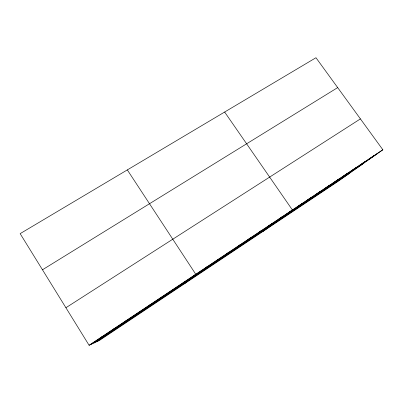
<?xml version="1.0" encoding="UTF-8"?>
<svg xmlns="http://www.w3.org/2000/svg" width="403" height="403" viewBox="0 0 403 403"><rect width="100%" height="100%" fill="white"/><g stroke="black" fill="none" stroke-linecap="round" stroke-linejoin="round"><path stroke-width="0.6" d="M149.417 305.368L149.694 304.94M160.842 297.767L161.412 297.147M172.146 290.241L172.993 289.435M183.325 282.8L184.448 281.813M184.347 283.828L195.777 274.272L127.323 169.905M205.323 268.156L206.986 266.816M216.149 260.948L218.068 259.436M226.859 253.819L229.03 252.142M237.458 246.767L239.876 244.923M247.946 239.785L250.606 237.78M258.323 232.879L261.22 230.718M268.594 226.038L271.723 223.73M278.76 219.272L282.115 216.814M262.832 231.518L292.397 209.968L224.642 112.034M298.059 206.427L301.837 203.686M307.207 200.336L311.187 197.465M316.274 194.301L320.445 191.304M325.251 188.327L329.614 185.199M334.152 182.403L338.696 179.154M342.963 176.534L347.693 173.164M351.698 170.721L356.61 167.235M360.353 164.958L365.435 161.356M368.926 159.25L374.185 155.538M382.85 149.77L337.679 181.637L99.38 340.459L89.093 345.275L20.15 233.639L315.967 57.725L382.85 149.77L89.093 345.275M90.358 344.681L377.425 153.598M93.763 343.089L362.665 164.011M96.801 341.668L349.245 173.476M65.906 307.736L360.413 118.895M42.471 269.783L337.679 87.602M101.491 337.024L102.433 336.646M113.747 328.863L114.376 328.697M125.867 320.798L126.189 320.833"/></g></svg>
